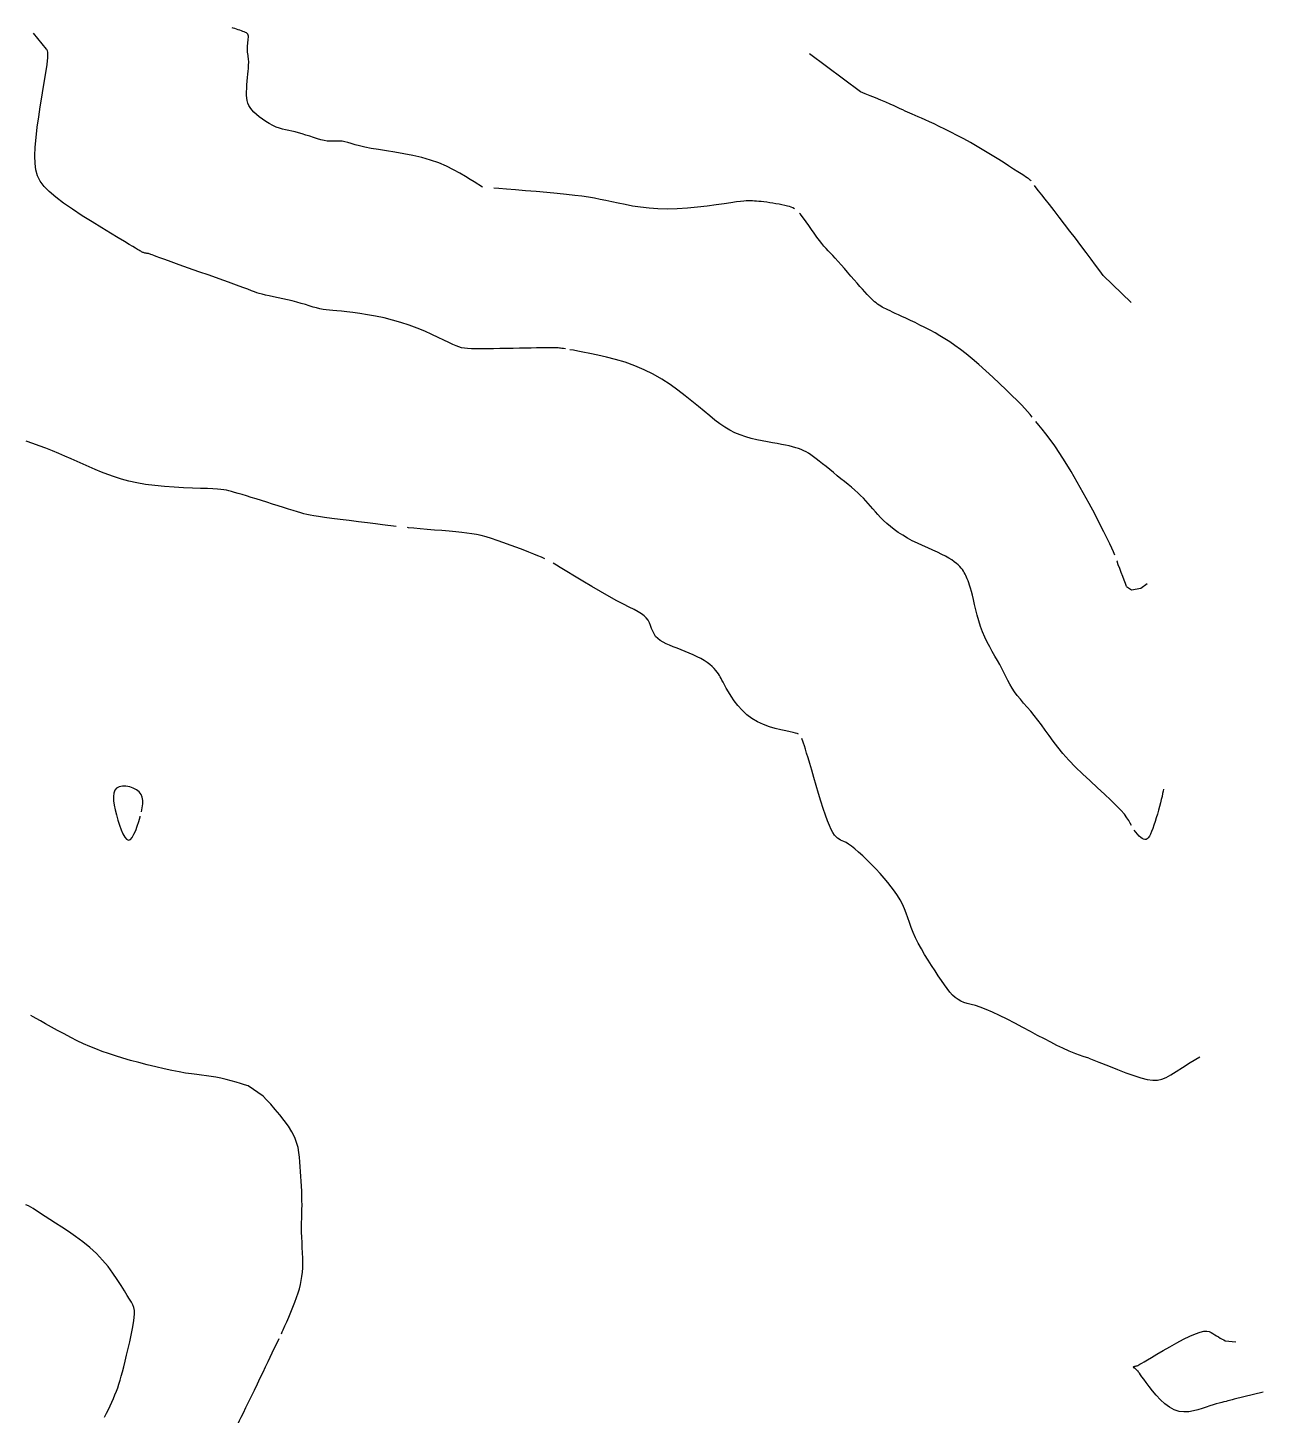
# Model space of a CAD drawing. Header units: millimetres. Extents: x 2235526 to 2245569, y 371981 to 382303.
# Drawn here: x 2245011 to 2245495, y 380800 to 381344 of the extents above; entities that cross this region are included whole.
import ezdxf

# ---------------------------------------------------------------- set-up
doc = ezdxf.new("R2010")
doc.units = ezdxf.units.MM
doc.linetypes.add('CONTI', pattern=[0])
for name, color, linetype, transparency in [('189', 10, 'CONTI', 0.7), ('191', 10, 'CONTI', 0.7), ('193', 10, 'CONTI', 0.7), ('195', 10, 'CONTI', 0.7), ('197', 10, 'CONTI', 0.7)]:
    doc.layers.add(name, color=color, linetype=linetype, transparency=transparency)

msp = doc.modelspace()

# ---------------------------------------------------------------- linework, layer by layer
at = {"layer": '189', "elevation": 189}
for points in [[(2245404.31, 381283.84), (2245404.15, 381284.03), (2245403.98, 381284.21), (2245403.8, 381284.38), (2245403.59, 381284.55), (2245403.38, 381284.7), (2245403.1, 381284.89), (2245402.71, 381285.14), (2245402.16, 381285.49), (2245401.4, 381285.98), (2245400.38, 381286.63), (2245399.08, 381287.47), (2245397.44, 381288.53), (2245395.51, 381289.79), (2245393.34, 381291.18), (2245390.97, 381292.69), (2245388.46, 381294.25), (2245385.85, 381295.84), (2245383.2, 381297.41), (2245380.55, 381298.92), (2245377.93, 381300.36), (2245375.37, 381301.72), (2245372.9, 381303), (2245370.55, 381304.18), (2245368.35, 381305.26), (2245366.32, 381306.22), (2245364.49, 381307.07), (2245362.85, 381307.82), (2245361.37, 381308.47), (2245360.05, 381309.04), (2245358.85, 381309.55), (2245357.77, 381310.02), (2245356.78, 381310.45), (2245355.86, 381310.86), (2245354.97, 381311.27), (2245354.05, 381311.69), (2245353.06, 381312.15), (2245351.94, 381312.67), (2245350.64, 381313.25), (2245349.12, 381313.92), (2245347.33, 381314.68), (2245345.37, 381315.52), (2245343.31, 381316.38), (2245341.25, 381317.24), (2245339.29, 381318.05), (2245337.52, 381318.79), (2245317.55, 381333.7)], [(2245443.55, 381236.24), (2245432.58, 381246.83), (2245431.18, 381248.72), (2245429.57, 381250.9), (2245427.78, 381253.31), (2245425.84, 381255.9), (2245423.79, 381258.62), (2245421.68, 381261.41), (2245419.52, 381264.23), (2245417.38, 381267.01), (2245415.3, 381269.71), (2245413.32, 381272.26), (2245411.49, 381274.6), (2245409.86, 381276.69), (2245408.48, 381278.46), (2245407.23, 381280.06), (2245406.31, 381281.24), (2245405.66, 381282.08)]]:
    msp.add_lwpolyline(points, dxfattribs=at)
at = {"layer": '191', "elevation": 191}
for points in [[(2245189.32, 381281.48), (2245186.13, 381283.49), (2245184.61, 381284.48), (2245182.74, 381285.65), (2245180.54, 381286.94), (2245178.05, 381288.29), (2245175.29, 381289.63), (2245172.28, 381290.92), (2245169.05, 381292.07), (2245165.64, 381293.05), (2245162.11, 381293.87), (2245158.56, 381294.56), (2245155.07, 381295.15), (2245151.72, 381295.68), (2245148.6, 381296.16), (2245145.78, 381296.64), (2245143.34, 381297.13), (2245141.25, 381297.62), (2245139.46, 381298.09), (2245137.92, 381298.53), (2245136.6, 381298.9), (2245135.43, 381299.2), (2245134.38, 381299.41), (2245133.4, 381299.5), (2245132.46, 381299.52), (2245131.54, 381299.49), (2245130.59, 381299.45), (2245129.6, 381299.45), (2245128.54, 381299.51), (2245127.37, 381299.68), (2245126.08, 381299.97), (2245124.69, 381300.37), (2245123.23, 381300.85), (2245121.73, 381301.36), (2245120.22, 381301.88), (2245118.75, 381302.37), (2245117.32, 381302.79), (2245115.98, 381303.12), (2245114.7, 381303.39), (2245113.47, 381303.63), (2245112.26, 381303.88), (2245111.05, 381304.16), (2245109.82, 381304.53), (2245108.54, 381305.01), (2245107.21, 381305.62), (2245105.85, 381306.36), (2245104.49, 381307.19), (2245103.17, 381308.08), (2245101.92, 381309.01), (2245100.79, 381309.95), (2245099.8, 381310.87), (2245098.99, 381311.75), (2245098.34, 381312.61), (2245097.83, 381313.47), (2245097.46, 381314.37), (2245097.2, 381315.33), (2245097.05, 381316.37), (2245096.97, 381317.52), (2245096.96, 381318.79), (2245097, 381320.16), (2245097.08, 381321.58), (2245097.19, 381323), (2245097.31, 381324.39), (2245097.44, 381325.69), (2245097.55, 381326.86), (2245097.64, 381327.88), (2245097.71, 381328.76), (2245097.76, 381329.52), (2245097.78, 381330.18), (2245097.78, 381330.79), (2245097.75, 381331.35), (2245097.7, 381331.91), (2245097.63, 381332.47), (2245097.54, 381333.06), (2245097.45, 381333.65), (2245097.37, 381334.27), (2245097.3, 381334.9), (2245097.26, 381335.55), (2245097.26, 381336.22), (2245097.31, 381336.91), (2245097.38, 381337.6), (2245097.47, 381338.28), (2245097.56, 381338.93), (2245097.63, 381339.55), (2245097.66, 381340.1), (2245097.64, 381340.59), (2245097.56, 381341), (2245097.4, 381341.33), (2245097.17, 381341.61), (2245096.87, 381341.85), (2245096.49, 381342.06), (2245096.05, 381342.26), (2245095.52, 381342.46), (2245094.92, 381342.67), (2245094.28, 381342.9), (2245093.61, 381343.12), (2245092.95, 381343.34), (2245092.33, 381343.55), (2245091.76, 381343.73), (2245091.29, 381343.89)], [(2245311.66, 381272.93), (2245311.02, 381273.31), (2245310.34, 381273.6), (2245309.62, 381273.85), (2245308.81, 381274.07), (2245307.81, 381274.31), (2245306.71, 381274.54), (2245305.55, 381274.76), (2245304.34, 381274.97), (2245303.11, 381275.17), (2245301.9, 381275.36), (2245300.74, 381275.52), (2245299.63, 381275.66), (2245298.6, 381275.78), (2245297.64, 381275.88), (2245296.75, 381275.96), (2245295.94, 381276.03), (2245295.21, 381276.08), (2245294.55, 381276.12), (2245293.96, 381276.15), (2245293.35, 381276.15), (2245292.63, 381276.11), (2245291.71, 381276.03), (2245290.47, 381275.88), (2245288.84, 381275.66), (2245286.72, 381275.35), (2245284.04, 381274.94), (2245280.88, 381274.48), (2245277.36, 381274.01), (2245273.58, 381273.57), (2245269.65, 381273.19), (2245265.7, 381272.94), (2245261.82, 381272.84), (2245258.12, 381272.93), (2245254.61, 381273.19), (2245251.3, 381273.58), (2245248.18, 381274.06), (2245245.26, 381274.6), (2245242.54, 381275.16), (2245240.02, 381275.71), (2245237.69, 381276.21), (2245235.45, 381276.67), (2245233.21, 381277.1), (2245230.88, 381277.49), (2245228.34, 381277.87), (2245225.51, 381278.24), (2245222.27, 381278.61), (2245218.58, 381278.99), (2245214.57, 381279.36), (2245210.4, 381279.72), (2245206.27, 381280.06), (2245202.35, 381280.37), (2245198.81, 381280.65), (2245195.83, 381280.88), (2245193.76, 381281.05)], [(2245404.77, 381191.39), (2245403.88, 381192.46), (2245402.95, 381193.55), (2245401.87, 381194.75), (2245400.52, 381196.17), (2245398.79, 381197.92), (2245396.81, 381199.88), (2245394.51, 381202.11), (2245391.97, 381204.52), (2245389.29, 381207.03), (2245386.55, 381209.54), (2245383.84, 381211.95), (2245381.25, 381214.19), (2245378.84, 381216.17), (2245376.6, 381217.91), (2245374.49, 381219.46), (2245372.48, 381220.84), (2245370.53, 381222.09), (2245368.61, 381223.25), (2245366.67, 381224.34), (2245364.7, 381225.41), (2245362.71, 381226.45), (2245360.75, 381227.45), (2245358.83, 381228.39), (2245357, 381229.27), (2245355.28, 381230.08), (2245353.71, 381230.81), (2245352.32, 381231.46), (2245351.09, 381232.02), (2245350, 381232.52), (2245349.04, 381232.96), (2245348.18, 381233.37), (2245347.4, 381233.74), (2245346.69, 381234.1), (2245346.02, 381234.46), (2245345.39, 381234.82), (2245344.78, 381235.2), (2245344.17, 381235.62), (2245343.57, 381236.08), (2245342.94, 381236.6), (2245342.29, 381237.19), (2245341.6, 381237.86), (2245340.85, 381238.62), (2245340.06, 381239.46), (2245339.2, 381240.41), (2245338.26, 381241.45), (2245337.25, 381242.6), (2245336.16, 381243.85), (2245334.97, 381245.21), (2245333.72, 381246.65), (2245332.44, 381248.12), (2245331.16, 381249.59), (2245329.9, 381251.02), (2245328.7, 381252.37), (2245327.59, 381253.59), (2245326.58, 381254.68), (2245325.67, 381255.65), (2245324.81, 381256.56), (2245323.98, 381257.46), (2245323.16, 381258.4), (2245322.3, 381259.43), (2245321.39, 381260.59), (2245320.4, 381261.92), (2245319.35, 381263.38), (2245318.28, 381264.91), (2245317.2, 381266.44), (2245316.14, 381267.91), (2245315.14, 381269.27), (2245314.21, 381270.45), (2245313.9, 381270.82), (2245313.6, 381271.17)], [(2245437.08, 381137.34), (2245436.59, 381138.59), (2245435.98, 381140), (2245435.19, 381141.71), (2245434.16, 381143.84), (2245432.83, 381146.5), (2245431.16, 381149.73), (2245429.21, 381153.45), (2245427.04, 381157.5), (2245424.73, 381161.72), (2245422.35, 381165.95), (2245419.98, 381170.04), (2245417.7, 381173.82), (2245415.55, 381177.17), (2245413.57, 381180.09), (2245411.75, 381182.63), (2245410.1, 381184.82), (2245408.62, 381186.69), (2245407.33, 381188.28), (2245406.21, 381189.63)], [(2245441.69, 381125.04), (2245441.27, 381126.15), (2245440.77, 381127.47), (2245440.21, 381128.94), (2245439.63, 381130.49), (2245439.04, 381132.06), (2245438.47, 381133.57), (2245437.96, 381134.97), (2245437.94, 381135.03)], [(2245441.69, 381125.04), (2245443.66, 381123.69), (2245447.25, 381124.4), (2245449.8, 381126.16)]]:
    msp.add_lwpolyline(points, dxfattribs=at)
at = {"layer": '193', "elevation": 193}
for points in [[(2245221.92, 381218.09), (2245221.12, 381218.22), (2245220.48, 381218.31), (2245219.97, 381218.37), (2245219.5, 381218.43), (2245219.06, 381218.47), (2245218.6, 381218.49), (2245218.05, 381218.51), (2245217.38, 381218.52), (2245216.52, 381218.52), (2245215.42, 381218.51), (2245214.05, 381218.5), (2245212.42, 381218.48), (2245210.56, 381218.46), (2245208.5, 381218.43), (2245206.26, 381218.4), (2245203.89, 381218.36), (2245201.39, 381218.31), (2245198.82, 381218.26), (2245196.22, 381218.21), (2245193.67, 381218.17), (2245191.2, 381218.13), (2245188.9, 381218.11), (2245186.82, 381218.12), (2245185.02, 381218.15), (2245183.54, 381218.22), (2245182.3, 381218.35), (2245181.2, 381218.55), (2245180.14, 381218.86), (2245179.01, 381219.29), (2245177.72, 381219.87), (2245176.16, 381220.62), (2245174.26, 381221.55), (2245172.02, 381222.62), (2245169.51, 381223.79), (2245166.74, 381225.01), (2245163.78, 381226.23), (2245160.66, 381227.4), (2245157.42, 381228.48), (2245154.11, 381229.42), (2245150.79, 381230.23), (2245147.51, 381230.92), (2245144.35, 381231.49), (2245141.37, 381231.96), (2245138.64, 381232.33), (2245136.2, 381232.62), (2245134.12, 381232.83), (2245132.33, 381232.99), (2245130.79, 381233.12), (2245129.42, 381233.25), (2245128.16, 381233.39), (2245126.94, 381233.57), (2245125.7, 381233.81), (2245124.39, 381234.13), (2245123, 381234.51), (2245121.53, 381234.95), (2245119.97, 381235.43), (2245118.34, 381235.92), (2245116.63, 381236.41), (2245114.85, 381236.89), (2245113, 381237.34), (2245111.12, 381237.76), (2245109.27, 381238.16), (2245107.48, 381238.53), (2245105.81, 381238.87), (2245104.3, 381239.19), (2245103, 381239.49), (2245101.93, 381239.77), (2245100.97, 381240.08), (2245100, 381240.43), (2245098.85, 381240.87), (2245097.41, 381241.44), (2245095.52, 381242.17), (2245093.05, 381243.09), (2245089.91, 381244.22), (2245086.25, 381245.52), (2245082.28, 381246.92), (2245078.2, 381248.35), (2245074.22, 381249.74), (2245070.55, 381251.03), (2245067.37, 381252.16), (2245064.86, 381253.06), (2245062.96, 381253.77), (2245061.58, 381254.29), (2245060.6, 381254.67), (2245059.93, 381254.94), (2245059.47, 381255.12), (2245059.12, 381255.24), (2245058.8, 381255.34), (2245058.48, 381255.41), (2245058.17, 381255.46), (2245057.87, 381255.51), (2245057.58, 381255.55), (2245057.31, 381255.6), (2245057.05, 381255.65), (2245056.8, 381255.72), (2245056.55, 381255.8), (2245056.31, 381255.9), (2245056.05, 381256.03), (2245055.77, 381256.17), (2245055.46, 381256.34), (2245055.12, 381256.54), (2245054.72, 381256.77), (2245054.2, 381257.09), (2245053.46, 381257.53), (2245052.42, 381258.15), (2245051.01, 381259), (2245049.13, 381260.13), (2245046.7, 381261.58), (2245043.68, 381263.4), (2245040.2, 381265.51), (2245036.45, 381267.83), (2245032.59, 381270.28), (2245028.8, 381272.78), (2245025.27, 381275.23), (2245022.17, 381277.55), (2245019.62, 381279.7), (2245017.63, 381281.74), (2245016.14, 381283.76), (2245015.08, 381285.88), (2245014.41, 381288.18), (2245014.07, 381290.77), (2245014, 381293.75), (2245014.16, 381297.18), (2245014.49, 381300.95), (2245014.95, 381304.93), (2245015.51, 381308.98), (2245016.11, 381312.97), (2245016.71, 381316.74), (2245017.28, 381320.16), (2245017.77, 381323.12), (2245018.18, 381325.63), (2245018.51, 381327.75), (2245018.76, 381329.5), (2245018.95, 381330.94), (2245019.07, 381332.1), (2245019.12, 381333.04), (2245019.11, 381333.78), (2245019.05, 381334.36), (2245018.96, 381334.8), (2245018.84, 381335.12), (2245018.71, 381335.35), (2245018.59, 381335.51), (2245013.48, 381341.79)], [(2245443.63, 381031.39), (2245443.14, 381032.32), (2245442.57, 381033.33), (2245441.83, 381034.47), (2245440.84, 381035.82), (2245439.48, 381037.41), (2245437.66, 381039.32), (2245435.52, 381041.39), (2245433.02, 381043.71), (2245430.28, 381046.23), (2245427.4, 381048.88), (2245424.5, 381051.6), (2245421.69, 381054.33), (2245419.09, 381057.01), (2245416.79, 381059.58), (2245414.76, 381062.05), (2245412.95, 381064.4), (2245411.32, 381066.64), (2245409.81, 381068.77), (2245408.38, 381070.79), (2245406.97, 381072.69), (2245405.56, 381074.48), (2245404.14, 381076.17), (2245402.75, 381077.79), (2245401.39, 381079.34), (2245400.11, 381080.85), (2245398.9, 381082.33), (2245397.81, 381083.8), (2245396.84, 381085.27), (2245395.96, 381086.75), (2245395.15, 381088.25), (2245394.38, 381089.76), (2245393.62, 381091.3), (2245392.84, 381092.87), (2245392, 381094.47), (2245391.08, 381096.11), (2245390.11, 381097.8), (2245389.1, 381099.54), (2245388.09, 381101.35), (2245387.1, 381103.23), (2245386.15, 381105.2), (2245385.28, 381107.25), (2245384.49, 381109.4), (2245383.8, 381111.6), (2245383.18, 381113.8), (2245382.64, 381115.95), (2245382.14, 381118.01), (2245381.7, 381119.92), (2245381.29, 381121.64), (2245380.91, 381123.13), (2245380.55, 381124.41), (2245380.22, 381125.5), (2245379.9, 381126.45), (2245379.59, 381127.27), (2245379.3, 381128), (2245379.01, 381128.67), (2245378.73, 381129.3), (2245378.43, 381129.91), (2245378.12, 381130.5), (2245377.77, 381131.08), (2245377.38, 381131.66), (2245376.92, 381132.25), (2245376.39, 381132.84), (2245375.77, 381133.46), (2245375.05, 381134.09), (2245374.21, 381134.74), (2245373.23, 381135.42), (2245372.1, 381136.13), (2245370.79, 381136.86), (2245369.3, 381137.63), (2245367.62, 381138.42), (2245365.79, 381139.26), (2245363.84, 381140.13), (2245361.82, 381141.04), (2245359.78, 381141.99), (2245357.77, 381142.98), (2245355.83, 381144.03), (2245354, 381145.11), (2245352.28, 381146.24), (2245350.67, 381147.39), (2245349.18, 381148.56), (2245347.79, 381149.74), (2245346.51, 381150.91), (2245345.34, 381152.07), (2245344.28, 381153.2), (2245343.29, 381154.31), (2245342.35, 381155.4), (2245341.44, 381156.48), (2245340.53, 381157.55), (2245339.59, 381158.6), (2245338.6, 381159.65), (2245337.53, 381160.7), (2245336.39, 381161.76), (2245335.19, 381162.82), (2245333.92, 381163.89), (2245332.6, 381164.99), (2245331.23, 381166.11), (2245329.81, 381167.26), (2245328.36, 381168.44), (2245326.9, 381169.64), (2245325.44, 381170.83), (2245324.02, 381171.99), (2245322.64, 381173.09), (2245321.34, 381174.12), (2245320.14, 381175.05), (2245319.04, 381175.87), (2245318.04, 381176.58), (2245317.08, 381177.2), (2245316.16, 381177.74), (2245315.23, 381178.22), (2245314.26, 381178.64), (2245313.22, 381179.03), (2245312.09, 381179.39), (2245310.85, 381179.74), (2245309.51, 381180.07), (2245308.05, 381180.39), (2245306.48, 381180.71), (2245304.78, 381181.04), (2245302.95, 381181.37), (2245301, 381181.72), (2245298.95, 381182.1), (2245296.83, 381182.53), (2245294.67, 381183.04), (2245292.51, 381183.65), (2245290.38, 381184.38), (2245288.3, 381185.24), (2245286.3, 381186.26), (2245284.36, 381187.43), (2245282.42, 381188.76), (2245280.45, 381190.24), (2245278.4, 381191.87), (2245276.25, 381193.65), (2245273.94, 381195.57), (2245271.45, 381197.63), (2245268.76, 381199.78), (2245265.9, 381201.97), (2245262.85, 381204.13), (2245259.64, 381206.22), (2245256.25, 381208.19), (2245252.7, 381209.96), (2245249.01, 381211.51), (2245245.25, 381212.84), (2245241.52, 381213.97), (2245237.9, 381214.91), (2245234.5, 381215.7), (2245231.4, 381216.34), (2245228.7, 381216.87), (2245226.67, 381217.25), (2245225, 381217.56), (2245223.63, 381217.8)], [(2245456.24, 381045.64), (2245456.07, 381044.87), (2245455.85, 381043.92), (2245455.59, 381042.83), (2245455.3, 381041.61), (2245454.97, 381040.28), (2245454.61, 381038.88), (2245454.22, 381037.41), (2245453.8, 381035.91), (2245453.36, 381034.4), (2245452.91, 381032.93), (2245452.44, 381031.53), (2245451.98, 381030.22), (2245451.52, 381029.05), (2245451.07, 381028.05), (2245450.63, 381027.25), (2245450.2, 381026.65), (2245449.78, 381026.23), (2245449.34, 381025.99), (2245448.88, 381025.93), (2245448.4, 381026.03), (2245447.88, 381026.28), (2245447.28, 381026.72), (2245446.64, 381027.3), (2245445.98, 381027.99), (2245445.34, 381028.78), (2245444.71, 381029.63)], [(2245041.34, 380799.65), (2245042.07, 380801.19), (2245042.79, 380802.69), (2245043.48, 380804.16), (2245044.15, 380805.61), (2245044.79, 380807.03), (2245045.39, 380808.43), (2245045.94, 380809.82), (2245046.45, 380811.21), (2245046.93, 380812.63), (2245047.39, 380814.11), (2245047.84, 380815.71), (2245048.31, 380817.46), (2245048.81, 380819.4), (2245049.35, 380821.57), (2245049.94, 380823.98), (2245050.56, 380826.57), (2245051.18, 380829.23), (2245051.76, 380831.86), (2245052.27, 380834.37), (2245052.68, 380836.66), (2245052.95, 380838.63), (2245053.07, 380840.22), (2245053.02, 380841.51), (2245052.8, 380842.6), (2245052.41, 380843.62), (2245051.85, 380844.67), (2245051.1, 380845.87), (2245050.18, 380847.33), (2245049.08, 380849.14), (2245047.78, 380851.24), (2245046.29, 380853.58), (2245044.58, 380856.07), (2245042.67, 380858.64), (2245040.52, 380861.22), (2245038.15, 380863.74), (2245035.55, 380866.13), (2245032.79, 380868.37), (2245029.98, 380870.46), (2245027.19, 380872.38), (2245024.52, 380874.13), (2245022.05, 380875.69), (2245019.88, 380877.06), (2245018.07, 380878.23), (2245016.58, 380879.22), (2245015.33, 380880.05), (2245014.27, 380880.76), (2245013.33, 380881.38), (2245012.43, 380881.92), (2245011.51, 380882.41), (2245010.52, 380882.89)]]:
    msp.add_lwpolyline(points, dxfattribs=at)
at = {"layer": '195', "elevation": 195}
for points in [[(2245155.51, 381148.6), (2245150.16, 381149.21), (2245147.45, 381149.55), (2245144.27, 381149.95), (2245140.79, 381150.39), (2245137.19, 381150.84), (2245133.65, 381151.3), (2245130.36, 381151.73), (2245127.49, 381152.11), (2245125.17, 381152.44), (2245123.32, 381152.73), (2245121.83, 381152.99), (2245120.56, 381153.26), (2245119.39, 381153.56), (2245118.19, 381153.9), (2245116.84, 381154.31), (2245115.24, 381154.81), (2245113.41, 381155.37), (2245111.42, 381156), (2245109.3, 381156.66), (2245107.11, 381157.35), (2245104.92, 381158.03), (2245102.76, 381158.71), (2245100.7, 381159.35), (2245098.74, 381159.95), (2245096.9, 381160.51), (2245095.2, 381161.03), (2245093.65, 381161.49), (2245092.26, 381161.9), (2245091.04, 381162.24), (2245089.99, 381162.52), (2245089.02, 381162.75), (2245088.02, 381162.93), (2245086.89, 381163.07), (2245085.51, 381163.19), (2245083.79, 381163.29), (2245081.6, 381163.38), (2245078.88, 381163.47), (2245075.72, 381163.59), (2245072.22, 381163.74), (2245068.52, 381163.94), (2245064.73, 381164.22), (2245060.97, 381164.58), (2245057.36, 381165.04), (2245053.99, 381165.62), (2245050.86, 381166.31), (2245047.94, 381167.09), (2245045.19, 381167.95), (2245042.57, 381168.87), (2245040.07, 381169.84), (2245037.64, 381170.85), (2245035.25, 381171.89), (2245032.88, 381172.93), (2245030.53, 381173.99), (2245028.17, 381175.05), (2245025.78, 381176.11), (2245023.36, 381177.15), (2245020.88, 381178.17), (2245018.34, 381179.17), (2245015.75, 381180.14), (2245013.16, 381181.08), (2245010.6, 381182)], [(2245213.77, 381135.91), (2245212.5, 381136.48), (2245211.11, 381137.06), (2245209.44, 381137.72), (2245207.5, 381138.48), (2245205.27, 381139.35), (2245202.82, 381140.28), (2245200.26, 381141.24), (2245197.68, 381142.18), (2245195.18, 381143.06), (2245192.85, 381143.83), (2245190.75, 381144.46), (2245188.83, 381144.96), (2245187, 381145.36), (2245185.18, 381145.67), (2245183.29, 381145.94), (2245181.23, 381146.18), (2245178.92, 381146.41), (2245176.32, 381146.65), (2245173.5, 381146.91), (2245170.58, 381147.16), (2245167.69, 381147.42), (2245164.94, 381147.65), (2245162.46, 381147.87), (2245160.36, 381148.05), (2245159.95, 381148.1)], [(2245313.18, 381067.26), (2245312.69, 381067.43), (2245312, 381067.63), (2245311.07, 381067.87), (2245309.85, 381068.14), (2245308.2, 381068.48), (2245306.25, 381068.9), (2245304.09, 381069.44), (2245301.8, 381070.11), (2245299.45, 381070.96), (2245297.14, 381072.01), (2245294.94, 381073.3), (2245292.92, 381074.83), (2245291.09, 381076.55), (2245289.46, 381078.39), (2245288.02, 381080.25), (2245286.77, 381082.07), (2245285.71, 381083.77), (2245284.84, 381085.27), (2245284.16, 381086.5), (2245283.63, 381087.51), (2245283.2, 381088.34), (2245282.85, 381089.04), (2245282.52, 381089.65), (2245282.19, 381090.23), (2245281.81, 381090.83), (2245281.34, 381091.48), (2245280.77, 381092.18), (2245280.1, 381092.92), (2245279.32, 381093.69), (2245278.41, 381094.47), (2245277.38, 381095.26), (2245276.21, 381096.04), (2245274.9, 381096.8), (2245273.47, 381097.55), (2245271.96, 381098.27), (2245270.39, 381098.96), (2245268.79, 381099.63), (2245267.19, 381100.27), (2245265.63, 381100.88), (2245264.11, 381101.46), (2245262.68, 381102.03), (2245261.34, 381102.62), (2245260.1, 381103.23), (2245259, 381103.91), (2245258.03, 381104.66), (2245257.22, 381105.5), (2245256.58, 381106.46), (2245256.07, 381107.51), (2245255.62, 381108.6), (2245255.2, 381109.71), (2245254.75, 381110.79), (2245254.22, 381111.83), (2245253.56, 381112.77), (2245252.72, 381113.6), (2245251.67, 381114.37), (2245250.36, 381115.14), (2245248.77, 381115.98), (2245246.87, 381116.94), (2245244.61, 381118.08), (2245241.97, 381119.48), (2245238.94, 381121.17), (2245235.63, 381123.08), (2245232.18, 381125.1), (2245228.74, 381127.16), (2245225.44, 381129.14), (2245222.42, 381130.96), (2245219.82, 381132.52), (2245218.32, 381133.41), (2245217.05, 381134.15)], [(2245426.95, 380940.25), (2245424.71, 380941.01), (2245421.88, 380942.05), (2245419.27, 380943.1), (2245416.8, 380944.19), (2245414.4, 380945.32), (2245412, 380946.52), (2245409.51, 380947.82), (2245406.87, 380949.23), (2245404.02, 380950.75), (2245401.03, 380952.36), (2245397.97, 380953.97), (2245394.92, 380955.55), (2245391.96, 380957.02), (2245389.17, 380958.33), (2245386.64, 380959.41), (2245384.41, 380960.24), (2245382.47, 380960.86), (2245380.78, 380961.34), (2245379.3, 380961.74), (2245377.98, 380962.15), (2245376.78, 380962.61), (2245375.67, 380963.22), (2245374.59, 380964.01), (2245373.54, 380965), (2245372.49, 380966.18), (2245371.43, 380967.53), (2245370.33, 380969.05), (2245369.18, 380970.73), (2245367.96, 380972.55), (2245366.66, 380974.51), (2245365.31, 380976.58), (2245363.94, 380978.73), (2245362.6, 380980.91), (2245361.31, 380983.12), (2245360.12, 380985.3), (2245359.06, 380987.43), (2245358.15, 380989.49), (2245357.37, 380991.47), (2245356.67, 380993.39), (2245356.01, 380995.26), (2245355.35, 380997.07), (2245354.65, 380998.85), (2245353.86, 381000.59), (2245352.96, 381002.31), (2245351.93, 381004.01), (2245350.78, 381005.71), (2245349.52, 381007.41), (2245348.16, 381009.12), (2245346.69, 381010.85), (2245345.12, 381012.61), (2245343.46, 381014.4), (2245341.75, 381016.18), (2245340.03, 381017.91), (2245338.35, 381019.54), (2245336.74, 381021.02), (2245335.25, 381022.31), (2245333.91, 381023.37), (2245332.78, 381024.15), (2245331.81, 381024.72), (2245330.98, 381025.13), (2245330.27, 381025.44), (2245329.63, 381025.72), (2245329.05, 381026.02), (2245328.48, 381026.42), (2245327.91, 381026.96), (2245327.31, 381027.69), (2245326.69, 381028.64), (2245326.03, 381029.86), (2245325.32, 381031.37), (2245324.57, 381033.22), (2245323.75, 381035.44), (2245322.87, 381038.04), (2245321.95, 381040.93), (2245321.02, 381043.99), (2245320.09, 381047.12), (2245319.19, 381050.19), (2245318.34, 381053.09), (2245317.58, 381055.7), (2245316.92, 381057.94), (2245316.36, 381059.81), (2245315.88, 381061.36), (2245315.49, 381062.61), (2245315.16, 381063.62), (2245314.9, 381064.42), (2245314.68, 381065.05), (2245314.48, 381065.5)], [(2245110.57, 380832.28), (2245110.92, 380833.05), (2245111.32, 380833.95), (2245111.95, 380835.39), (2245112.67, 380837.05), (2245113.44, 380838.87), (2245114.24, 380840.79), (2245115.04, 380842.76), (2245115.8, 380844.71), (2245116.49, 380846.59), (2245117.1, 380848.35), (2245117.62, 380850.01), (2245118.05, 380851.62), (2245118.4, 380853.21), (2245118.66, 380854.81), (2245118.84, 380856.46), (2245118.94, 380858.21), (2245118.97, 380860.06), (2245118.94, 380862.02), (2245118.87, 380864.03), (2245118.78, 380866.08), (2245118.67, 380868.14), (2245118.58, 380870.16), (2245118.52, 380872.12), (2245118.5, 380874.01), (2245118.52, 380875.82), (2245118.55, 380877.58), (2245118.6, 380879.32), (2245118.64, 380881.04), (2245118.67, 380882.78), (2245118.66, 380884.56), (2245118.62, 380886.38), (2245118.55, 380888.25), (2245118.45, 380890.15), (2245118.33, 380892.06), (2245118.21, 380893.98), (2245118.09, 380895.9), (2245117.97, 380897.79), (2245117.86, 380899.66), (2245117.71, 380901.53), (2245117.48, 380903.4), (2245117.12, 380905.3), (2245116.57, 380907.25), (2245115.79, 380909.28), (2245114.73, 380911.39), (2245113.35, 380913.6), (2245111.74, 380915.86), (2245109.99, 380918.09), (2245108.18, 380920.23), (2245106.42, 380922.22), (2245104.8, 380923.98), (2245103.42, 380925.45), (2245097.54, 380929.49), (2245096.2, 380929.91), (2245094.62, 380930.39), (2245092.84, 380930.91), (2245090.92, 380931.44), (2245088.93, 380931.96), (2245086.92, 380932.43), (2245084.95, 380932.84), (2245083.06, 380933.16), (2245081.22, 380933.42), (2245079.35, 380933.65), (2245077.4, 380933.88), (2245075.32, 380934.15), (2245073.04, 380934.48), (2245070.5, 380934.91), (2245067.67, 380935.46), (2245064.6, 380936.11), (2245061.37, 380936.86), (2245058.06, 380937.68), (2245054.75, 380938.54), (2245051.51, 380939.42), (2245048.44, 380940.31), (2245045.57, 380941.18), (2245042.9, 380942.06), (2245040.36, 380942.96), (2245037.91, 380943.89), (2245035.5, 380944.89), (2245033.09, 380945.96), (2245030.62, 380947.14), (2245028.07, 380948.42), (2245025.48, 380949.77), (2245022.93, 380951.13), (2245020.49, 380952.48), (2245018.22, 380953.74), (2245016.21, 380954.89), (2245014.51, 380955.86), (2245013.36, 380956.51), (2245012.46, 380957.03)], [(2245093.25, 380796.39), (2245093.68, 380797.25), (2245094.22, 380798.35), (2245094.89, 380799.73), (2245095.73, 380801.44), (2245096.69, 380803.41), (2245097.74, 380805.59), (2245098.86, 380807.91), (2245100.02, 380810.31), (2245101.18, 380812.72), (2245102.31, 380815.08), (2245103.39, 380817.33), (2245104.4, 380819.44), (2245105.35, 380821.42), (2245106.21, 380823.23), (2245106.99, 380824.86), (2245107.68, 380826.29), (2245108.28, 380827.52), (2245108.84, 380828.67), (2245109.31, 380829.64), (2245109.74, 380830.52)]]:
    msp.add_lwpolyline(points, dxfattribs=at)
at = {"layer": '195'}
msp.add_lwpolyline([(2245426.95, 380940.25), (2245430.89, 380938.73), (2245434.64, 380937.24), (2245438.17, 380935.84), (2245441.47, 380934.56), (2245444.52, 380933.46), (2245447.29, 380932.57), (2245449.78, 380931.95), (2245451.97, 380931.63), (2245453.86, 380931.65), (2245455.57, 380932.02), (2245457.25, 380932.72), (2245459.05, 380933.74), (2245461.12, 380935.07), (2245463.61, 380936.69), (2245466.67, 380938.61), (2245470.44, 380940.8)], dxfattribs=at)
at = {"layer": '197', "elevation": 197}
for points in [[(2245055.73, 381036.8), (2245056.06, 381038.39), (2245056.25, 381039.87), (2245056.27, 381041.24), (2245056.07, 381042.48), (2245055.63, 381043.59), (2245054.9, 381044.57), (2245053.86, 381045.41), (2245052.58, 381046.09), (2245051.16, 381046.57), (2245049.7, 381046.83), (2245048.29, 381046.85), (2245047.03, 381046.6), (2245046.01, 381046.06), (2245045.3, 381045.22), (2245044.9, 381044.09), (2245044.75, 381042.72), (2245044.82, 381041.15), (2245045.07, 381039.41), (2245045.46, 381037.54), (2245045.96, 381035.57)], [(2245045.96, 381035.57), (2245046.52, 381033.56), (2245047.14, 381031.59), (2245047.8, 381029.75), (2245048.5, 381028.15), (2245049.22, 381026.88), (2245049.95, 381026.03), (2245050.69, 381025.71), (2245051.43, 381025.98), (2245052.15, 381026.77), (2245052.84, 381027.98), (2245053.51, 381029.49), (2245054.14, 381031.21), (2245054.72, 381033.04), (2245055.24, 381034.87), (2245055.26, 381034.96), (2245055.28, 381035.04)], [(2245495.26, 380809.43), (2245483.84, 380806.73), (2245483.5, 380806.63), (2245483.09, 380806.51), (2245482.6, 380806.38), (2245482.04, 380806.23), (2245481.4, 380806.06), (2245480.67, 380805.88), (2245479.86, 380805.67), (2245478.97, 380805.45), (2245477.97, 380805.19), (2245476.87, 380804.89), (2245475.66, 380804.54), (2245474.34, 380804.13), (2245472.9, 380803.66), (2245471.33, 380803.12), (2245469.65, 380802.58), (2245467.89, 380802.12), (2245466.07, 380801.81), (2245464.2, 380801.73), (2245462.31, 380801.94), (2245460.42, 380802.54), (2245458.55, 380803.55), (2245456.73, 380804.92), (2245454.98, 380806.53), (2245453.35, 380808.27), (2245451.85, 380810.04), (2245450.52, 380811.73), (2245449.38, 380813.25), (2245448.46, 380814.5), (2245447.74, 380815.49), (2245447.17, 380816.27), (2245446.75, 380816.87), (2245446.43, 380817.31), (2245446.2, 380817.64), (2245446.01, 380817.89), (2245445.05, 380818.74), (2245444.9, 380818.83), (2245444.75, 380818.92), (2245444.61, 380819.01), (2245444.49, 380819.11), (2245444.41, 380819.2), (2245444.37, 380819.29), (2245444.38, 380819.36), (2245444.46, 380819.43), (2245444.59, 380819.49), (2245444.78, 380819.54), (2245445, 380819.6), (2245445.25, 380819.67), (2245445.52, 380819.74), (2245445.8, 380819.83), (2245446.09, 380819.95), (2245446.45, 380820.12), (2245446.94, 380820.38), (2245447.63, 380820.77), (2245448.57, 380821.33), (2245449.85, 380822.08), (2245451.52, 380823.07), (2245453.61, 380824.32), (2245456.04, 380825.74), (2245458.67, 380827.25), (2245461.38, 380828.76), (2245464.05, 380830.18), (2245466.54, 380831.42), (2245468.74, 380832.38), (2245470.54, 380832.99), (2245471.99, 380833.3), (2245473.14, 380833.34), (2245474.08, 380833.18), (2245474.86, 380832.86), (2245475.55, 380832.45), (2245476.23, 380831.99), (2245476.94, 380831.53), (2245477.68, 380831.08), (2245478.41, 380830.66), (2245479.12, 380830.27), (2245479.79, 380829.92), (2245480.38, 380829.61), (2245484.58, 380829.24)]]:
    msp.add_lwpolyline(points, dxfattribs=at)

doc.saveas('drawing.dxf')
